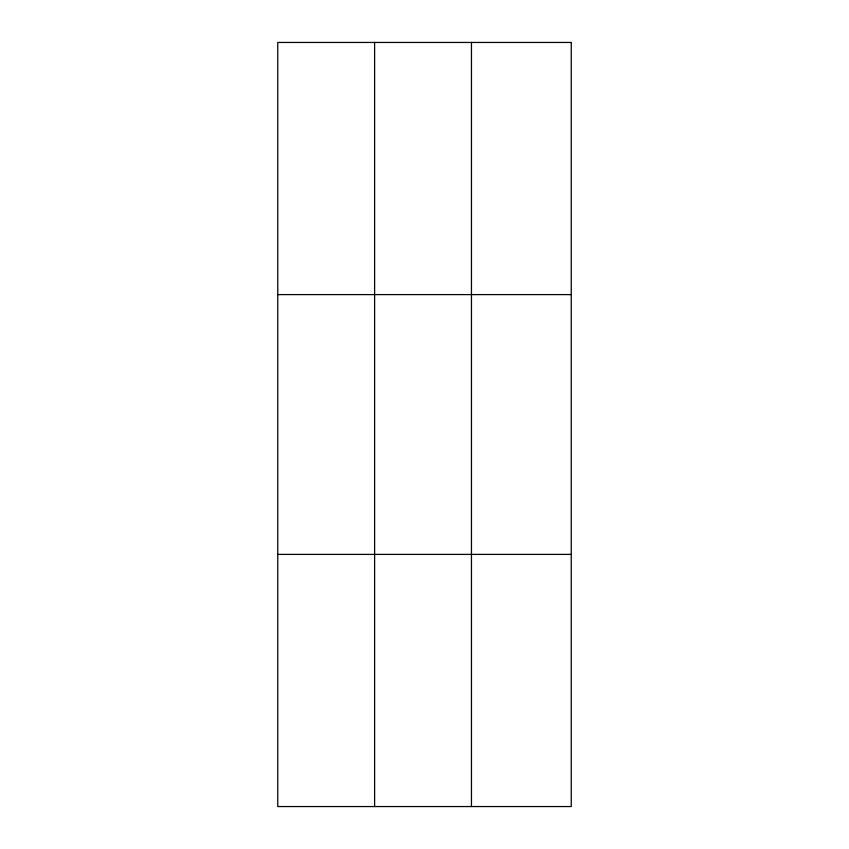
<?xml version="1.0" encoding="UTF-8"?>
<svg xmlns="http://www.w3.org/2000/svg" width="849" height="849" viewBox="0 0 849 849"><rect width="100%" height="100%" fill="white"/><g stroke="black" fill="none" stroke-linecap="round" stroke-linejoin="round"><path stroke-width="1.27" d="M374.611 806.55L374.611 42.45M471.46 806.55L471.46 42.45M277.761 294.603L571.239 294.603M277.761 554.397L571.239 554.397M571.239 42.45L571.239 806.55L277.761 806.55L277.761 42.45L571.239 42.45"/></g></svg>
